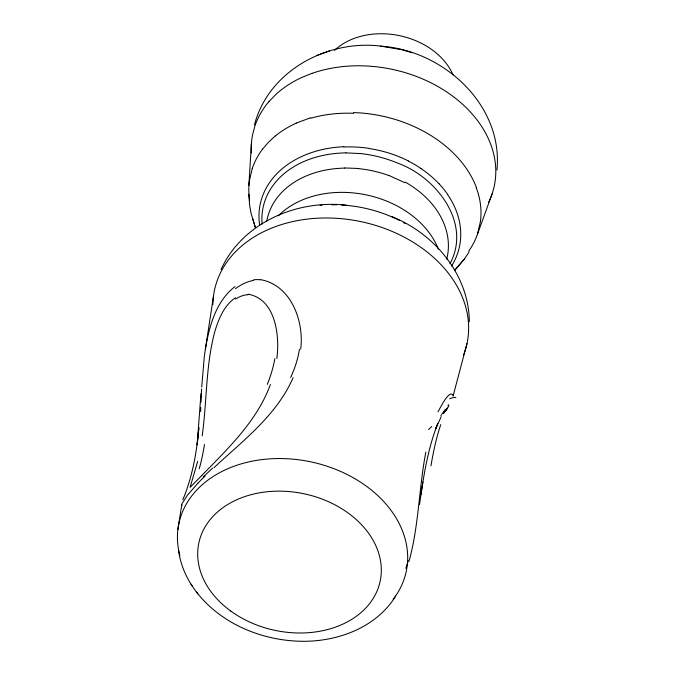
<?xml version="1.0" encoding="UTF-8"?>
<svg xmlns="http://www.w3.org/2000/svg" width="675" height="675" viewBox="0 0 675 675"><rect width="100%" height="100%" fill="white"/><g stroke="black" fill="none" stroke-linecap="round" stroke-linejoin="round"><path stroke-width="1.01" d="M453.195 395.305C449.221 388.758 439.594 409.261 437.999 411.843M200.635 411.446L200.796 407.514M201.007 402.14L201.606 389.036M201.707 387.096L204.348 356.172L213.376 296.916M248.864 185.541L251.395 143.834M200.973 393.567L197.151 444.833L198.863 427.587C196.813 452.258 192.392 476.913 182.815 499.837M496.935 170.041C503.483 105.022 443.399 50.498 381.434 46.221L380.751 46.119C327.451 39.454 268.372 70.942 254.467 124.909M444.192 411.463L441.948 414.07M300.704 349.203C304.315 321.376 291.102 285.044 260.542 279.652M276.843 358.594C279.914 335.627 275.662 299.042 248.062 294.173M202.196 435.856C206.989 401.507 205.656 366.255 214.566 332.539C218.354 319.511 223.805 305.623 235.491 297.717M419.546 504.537C423.411 477.157 427.545 449.449 437.763 423.596L435.569 429.022L441.18 416.711M177.879 529.605L181.904 503.879L187.49 495.138L197.826 483.325M421.478 490.691L420.888 494.387L422.896 481.984M205.301 349.507C209.157 326.658 215.747 301.354 235.06 286.529M425.832 452.107C418.863 488.27 418.922 525.631 409.016 561.254M181.676 504.529L181.955 505.398M197.665 461.371L190.114 487.308L201.867 475.428M453.077 396.107L466.973 343.626M252.231 168.581L249.294 181.238A116.336 88.687 13.4 0 0 249.64 200.323M468.737 251.125A114.75 85.345 9.3 0 0 477.47 234.124L480.372 221.763A116.328 86.594 10.2 0 0 476.212 187.633M477.495 234.132L492.067 194.003A121.087 91.142 11.6 0 0 494.446 185.153A122.909 92.517 11.7 0 0 490.556 143.893A124.377 93.589 11.8 0 0 357.083 65.787A122.901 92.517 11.9 0 0 311.943 73.406M270.388 384.539C257.529 419.69 230.234 446.428 204.609 472.601M293.119 377.738C276.683 415.268 243.059 440.606 213.865 467.741M221.071 269.519C242.173 222.716 297.051 199.437 346.368 205.192M450.023 263.638C472.053 222.657 435.822 176.673 397.288 162.97A101.25 76.148 12 0 0 360.205 153.512M440.885 415.733L441.433 414.855M448.892 405.987L445.449 410.948M464.307 259.124L454.444 270.616L464.307 259.124L469.142 251.859M443.678 412.265L445.728 409.202L443.256 412.282M395.601 596.168C375.992 628.02 336.665 642.119 300.611 641.25L299.86 641.233C282.099 640.769 264.465 637.065 248.02 630.34L247.32 630.053C214 616.351 183.634 587.604 178.605 550.572M447.955 405.65L448.647 404.671M445.146 411.328L447.474 408.189L443.289 413.741M262.583 149.124L268.523 142.18L275.408 135.844M269.004 101.537L275.83 94.466A122.462 92.374 12 0 1 301.784 77.456L311.909 73.347M201.69 479.377L205.006 476.111M296.198 123.086L310.61 117.779M329.442 50.954L316.803 55.485M344.663 167.948L358.062 168.463M345.938 152.879L360.205 153.571M380.751 46.119L401.617 49.688L412.29 52.785M388.783 175.39L404.907 182.722M391.492 216.43C434.109 233.339 468.956 274.556 469.336 321.68M190.991 584.221L192.409 586.221M196.611 592.076L197.918 593.916M252.771 218.936L255.352 227.534L251.049 213.224L249.539 204.727L248.83 194.231M334.479 50.414A68.293 51.46 11.8 0 1 399.288 35.606A68.293 51.46 11.8 0 1 453.009 74.9M179.871 555.652A116.176 87.547 11.8 0 1 309.833 461.649A116.176 87.547 11.8 0 1 393.162 599.29M320.026 205.462A111.704 84.172 11.8 0 1 321.95 205.284M331.67 204.812A111.704 84.172 11.8 0 1 336.58 204.829M341.508 205.014A111.704 84.172 11.8 0 1 399.473 220.489M403.751 222.758A111.704 84.172 11.8 0 1 405.43 223.712M278.336 215.789A91.015 68.588 11.8 0 1 366.162 194.873A91.015 68.588 11.8 0 1 438.345 249.151M212.887 304.729A129.043 97.242 11.8 0 1 359.302 221.299A129.043 97.242 11.8 0 1 463.531 355.008M262.111 224.083A97.36 73.516 11.9 0 1 345.946 152.896M266.768 221.366A91.96 68.875 11.6 0 1 344.689 168.109M358.062 168.581A94.517 71.634 11.3 0 1 388.733 175.5M405.371 182.191A92.078 70.267 11.2 0 1 446.715 259.208M353.582 112.59A119.07 88.189 11.8 0 1 476.432 187.608M310.863 118.193A116.328 87.075 13.2 0 1 353.658 113.299M275.459 135.886A115.138 87.64 14.2 0 1 296.249 123.145M252.231 168.581A115.147 87.792 14.4 0 1 262.55 149.107M451.55 266.017A101.756 77.178 13.2 0 0 457.22 213.469A102.381 77.794 12.1 0 0 447.542 194.451M439.121 183.87A101.132 77.144 11.4 0 1 447.643 194.417M420.972 168.573A102.271 78.165 11.2 0 1 439.096 183.887M408.206 161.013A101.183 77.574 10.9 0 1 421.04 168.505M408.282 160.912A102.271 78.351 11 0 0 384.539 151.782A101.132 77.195 11.1 0 0 369.427 148.584M343.921 146.99A102.389 77.861 11.1 0 1 369.444 148.432M259.639 225.231A101.773 76.823 10.9 0 1 343.862 146.728M492.067 194.003A122.327 92.07 11.5 0 1 488.506 202.534M268.996 101.528A122.47 92.399 12.1 0 0 254.964 125.887L252.577 134.747A122.901 92.72 11.9 0 0 251.412 153.048M201.623 475.664A36.146 0.802 -45.1 0 1 204.382 472.812M274.826 358.746A231.997 148.888 -15.4 0 1 267.258 384.413M235.558 299.084A49.866 27.861 -71.6 0 1 247.944 294.73M204.491 444.454A231.441 47.976 84.2 0 1 199.209 468.762M197.724 483.384A60.227 8.311 -40.1 0 1 201.58 479.436M203.251 477.056A65.171 7.855 -40.7 0 1 212.591 468.172M299.413 349.27A193.902 126.132 -11.7 0 1 290.63 377.477M253.648 279.762A84.78 52.22 -74.1 0 1 260.508 279.788M235.507 288.681A72.478 44.989 -76.8 0 1 253.623 280.429M428.566 429.587A62.125 2.472 -46.3 0 1 431.713 426.507M449.71 398.79A83.135 11.095 -42 0 1 455.903 397.668M430.988 465.826A192.991 50.119 87.8 0 1 440.75 424.583M408.181 560.824A79.431 40.492 -77.9 0 1 405.818 568.283M230.732 611.035A92.661 69.829 11.8 0 0 379.983 582.036A92.661 69.829 11.8 0 0 257.799 493.147A92.661 69.829 11.8 0 0 230.732 611.035"/></g></svg>
